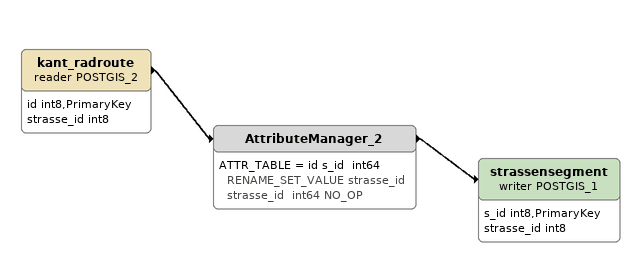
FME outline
kant_radroute (reader POSTGIS_2)
    attributes: id int8,PrimaryKey, strasse_id int8
    -> AttributeManager_2
AttributeManager_2
    ATTR_TABLE = id s_id  int64 RENAME_SET_VALUE strasse_id strasse_id  int64 NO_OP
    -> strassensegment (writer POSTGIS_1)
strassensegment (writer POSTGIS_1)
    attributes: s_id int8,PrimaryKey, strasse_id int8
